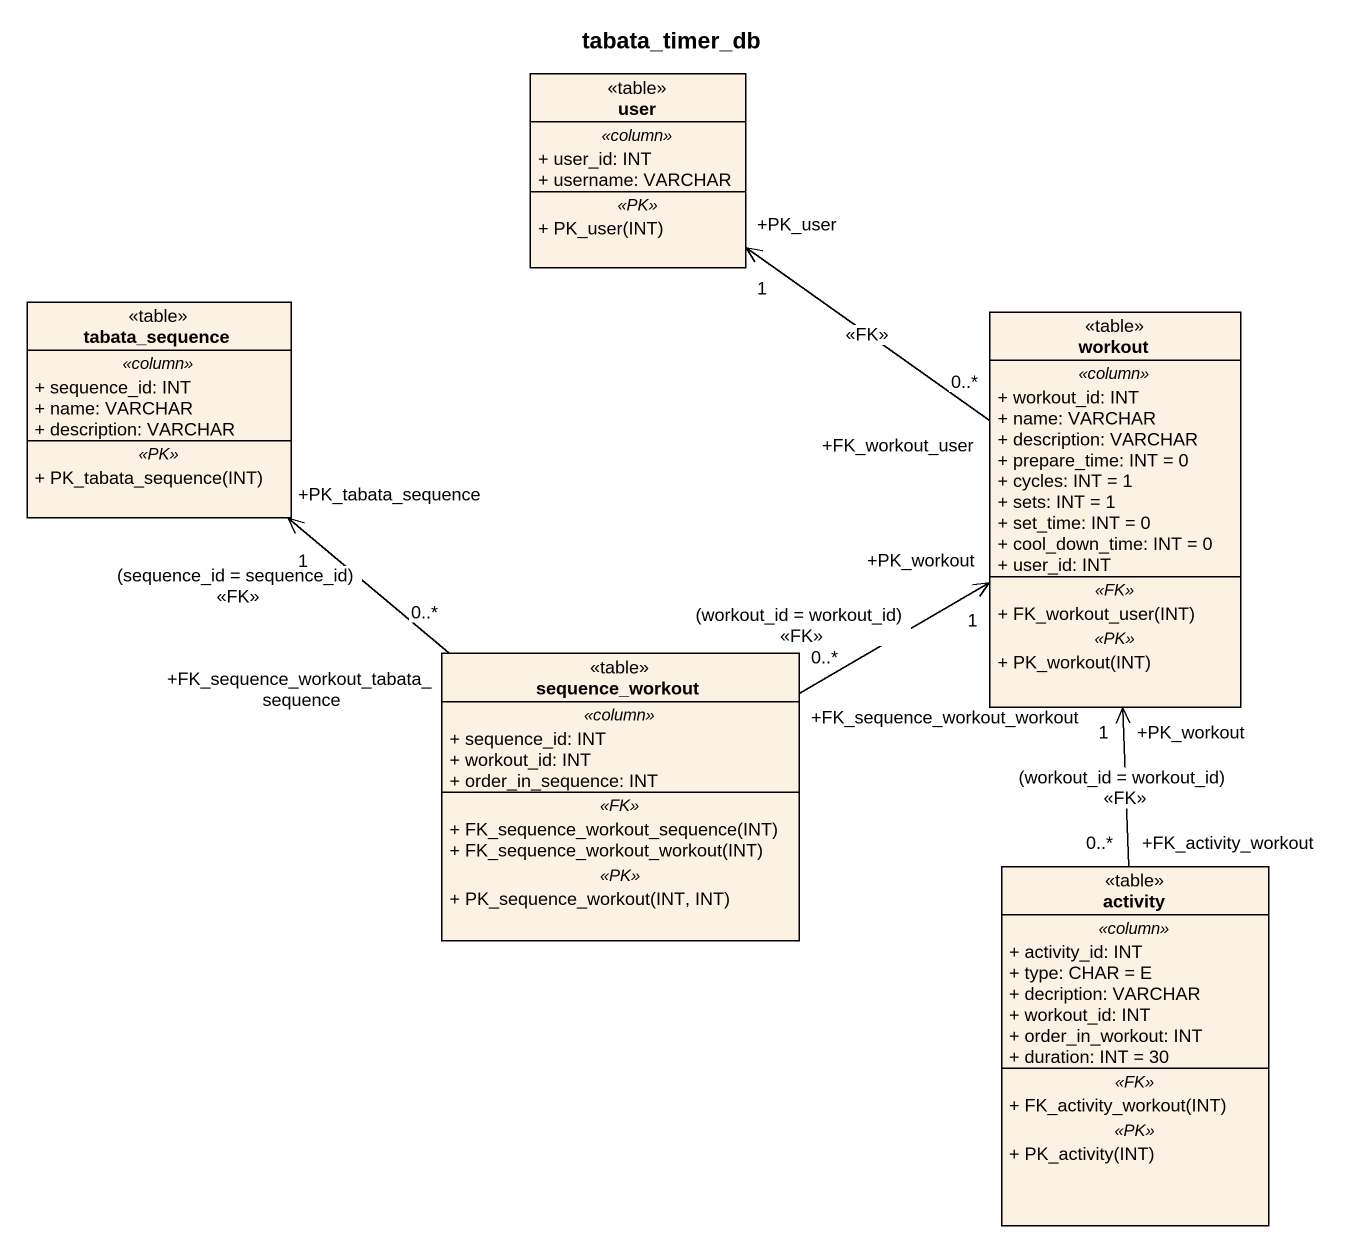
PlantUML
@startuml
title tabata_timer_db
hide circle
hide empty members
skinparam classAttributeIconSize 0
class user <<table>> {
  .. <<column>> ..
  + user_id: INT
  + username: VARCHAR
  .. <<PK>> ..
  + PK_user(INT)
}
class tabata_sequence <<table>> {
  .. <<column>> ..
  + sequence_id: INT
  + name: VARCHAR
  + description: VARCHAR
  .. <<PK>> ..
  + PK_tabata_sequence(INT)
}
class workout <<table>> {
  .. <<column>> ..
  + workout_id: INT
  + name: VARCHAR
  + description: VARCHAR
  + prepare_time: INT = 0
  + cycles: INT = 1
  + sets: INT = 1
  + set_time: INT = 0
  + cool_down_time: INT = 0
  + user_id: INT
  .. <<FK>> ..
  + FK_workout_user(INT)
  .. <<PK>> ..
  + PK_workout(INT)
}
class sequence_workout <<table>> {
  .. <<column>> ..
  + sequence_id: INT
  + workout_id: INT
  + order_in_sequence: INT
  .. <<FK>> ..
  + FK_sequence_workout_sequence(INT)
  + FK_sequence_workout_workout(INT)
  .. <<PK>> ..
  + PK_sequence_workout(INT, INT)
}
class activity <<table>> {
  .. <<column>> ..
  + activity_id: INT
  + type: CHAR = E
  + decription: VARCHAR
  + workout_id: INT
  + order_in_workout: INT
  + duration: INT = 30
  .. <<FK>> ..
  + FK_activity_workout(INT)
  .. <<PK>> ..
  + PK_activity(INT)
}
workout "+FK_workout_user\n0..*" -up-> "+PK_user\n1" user : <<FK>>
sequence_workout "+FK_sequence_workout_tabata_sequence\n0..*" -up-> "+PK_tabata_sequence\n1" tabata_sequence : (sequence_id = sequence_id)\n<<FK>>
sequence_workout "+FK_sequence_workout_workout\n0..*" -right-> "+PK_workout\n1" workout : (workout_id = workout_id)\n<<FK>>
activity "+FK_activity_workout\n0..*" -up-> "+PK_workout\n1" workout : (workout_id = workout_id)\n<<FK>>
@enduml
